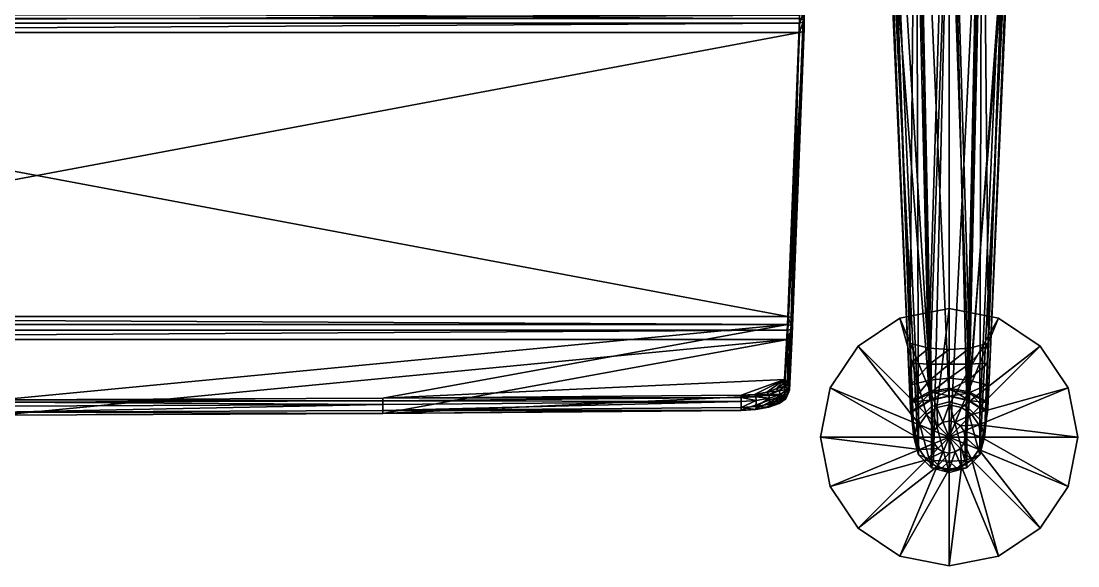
# Model space of a CAD drawing. Extents: x -0.75 to 2.5, y -6.86 to 0.72.
# Drawn here: x 1.9116 to 2.24, y -2.4561 to -2.2869 of the extents above; entities that cross this region are included whole.
import ezdxf

# ---------------------------------------------------------------- set-up
doc = ezdxf.new("R2010")
doc.units = 0
doc.layers.add('72OFGO2D01_GRAFIK', color=1, linetype='CONTINUOUS')
doc.layers.add('72VIAI3D_ANY', color=1, linetype='CONTINUOUS')

# ---------------------------------------------------------------- blocks, each defined once
blk = doc.blocks.new('OB__000009')
at = {"layer": '72VIAI3D_ANY'}
mesh = blk.add_polyface(dxfattribs=at)
corners = [(0.0217, -0.30578, 0.18844), (0.032, -0.54, 0.02578), (0.032, -0.30491, 0.18746), (0.0265, -0.54147, 0.02745), (0.0375, -0.54147, 0.02745), (0.0423, -0.30578, 0.18844), (0.052, -0.35163, 0.29325), (0.03688, -0.55824, 0.06969), (0.04216, -0.35359, 0.29661), (0.032, -0.55845, 0.07141), (0.032, -0.35427, 0.29776), (0.02713, -0.55824, 0.06969), (0.02184, -0.35359, 0.29661), (0.02248, -0.5565, 0.0661), (0.012, -0.35163, 0.29325), (0.01987, -0.54011, 0.07233), (0.012, -0.36189, 0.26994), (0.043, -0.551, 0.024), (0.052, -0.3114, 0.19634), (0.052, -0.308, 0.1914), (0.04421, -0.52177, 0.05142), (0.04413, -0.54011, 0.07233), (0.052, -0.36189, 0.26994), (0.012, -0.308, 0.1914), (0.01979, -0.52177, 0.05142), (0.021, -0.551, 0.024), (0.012, -0.3114, 0.19634), (0.0423, -0.3544, 0.2706), (0.0423, -0.35933, 0.26725), (0.052, -0.35578, 0.27415), (0.0217, -0.35933, 0.26725), (0.012, -0.35578, 0.27415), (0.032, -0.35837, 0.26637), (0.0217, -0.3544, 0.2706), (0.02569, -0.52334, 0.05481), (0.032, -0.31438, 0.20036), (0.032, -0.52375, 0.05607), (0.0217, -0.31367, 0.19928), (0.03823, -0.53696, 0.07032), (0.032, -0.53577, 0.06974), (0.02577, -0.53696, 0.07032), (0.03831, -0.52334, 0.05481), (0.0423, -0.31367, 0.19928), (0.04153, -0.5455, 0.02668), (0.02248, -0.5455, 0.02668)]
mesh.append_faces([[corners[k] for k in face] for face in [(4, 2, 1), (12, 13, 14), (24, 37, 34), (38, 22, 28), (16, 40, 30), (40, 16, 15), (42, 20, 41)]], dxfattribs={"color": 9})
mesh.append_faces([[corners[k] for k in face] for face in [(8, 9, 10), (10, 11, 12), (22, 27, 28), (27, 22, 29), (30, 31, 16), (32, 33, 30), (34, 35, 36), (35, 34, 37), (32, 38, 28), (38, 32, 39), (40, 32, 30), (32, 40, 39), (35, 41, 36), (41, 35, 42), (43, 5, 4)]], dxfattribs={"vtx0": -1, "color": 9})
mesh.append_faces([[corners[k] for k in face] for face in [(17, 18, 19), (18, 17, 20), (21, 6, 22), (23, 24, 25), (24, 23, 26), (3, 23, 44)]], dxfattribs={"vtx0": -1, "vtx1": -1, "color": 9})
mesh.append_faces([[corners[k] for k in face] for face in [(5, 43, 19), (23, 3, 0)]], dxfattribs={"vtx0": -1, "vtx1": -1, "vtx2": -1, "color": 9})
mesh.append_faces([[corners[k] for k in face] for face in [(14, 15, 16)]], dxfattribs={"vtx0": -1, "vtx2": -1, "color": 9})
mesh.append_faces([[corners[k] for k in face] for face in [(1, 0, 3), (6, 7, 8), (20, 42, 18), (25, 44, 23)]], dxfattribs={"vtx1": -1, "color": 9})
mesh.append_faces([[corners[k] for k in face] for face in [(0, 1, 2), (2, 4, 5), (37, 24, 26), (43, 17, 19)]], dxfattribs={"vtx2": -1, "color": 9})
mesh = blk.add_polyface(dxfattribs=at)
corners = [(0.03688, -0.55824, 0.06969), (0.052, -0.35163, 0.29325), (0.04153, -0.5565, 0.0661), (0.032, -0.55845, 0.07141), (0.04216, -0.35359, 0.29661), (0.02713, -0.55824, 0.06969), (0.032, -0.35427, 0.29776), (0.02248, -0.5565, 0.0661), (0.02184, -0.35359, 0.29661), (0.01987, -0.54011, 0.07233), (0.012, -0.35163, 0.29325), (0.04413, -0.54011, 0.07233), (0.04387, -0.53473, 0.04988), (0.0379, -0.53735, 0.05623), (0.03796, -0.53327, 0.05341), (0.0438, -0.54024, 0.05372), (0.02021, -0.54024, 0.05372), (0.02604, -0.53327, 0.05341), (0.02611, -0.53735, 0.05623), (0.02014, -0.53473, 0.04988), (0.02589, -0.52836, 0.05286), (0.01999, -0.52806, 0.04905), (0.04401, -0.52806, 0.04905), (0.03812, -0.52836, 0.05286), (0.02569, -0.52334, 0.05481), (0.01979, -0.52177, 0.05142), (0.04421, -0.52177, 0.05142), (0.03831, -0.52334, 0.05481), (0.03804, -0.53955, 0.06559), (0.032, -0.53577, 0.06974), (0.032, -0.5382, 0.06543), (0.03823, -0.53696, 0.07032), (0.02577, -0.53696, 0.07032), (0.032, -0.53833, 0.06104), (0.032, -0.53632, 0.0571), (0.02608, -0.53963, 0.06064), (0.032, -0.53266, 0.05463), (0.032, -0.52831, 0.05422), (0.032, -0.52375, 0.05607), (0.052, -0.36189, 0.26994), (0.043, -0.551, 0.024), (0.021, -0.551, 0.024)]
mesh.append_faces([[corners[k] for k in face] for face in [(0, 1, 2), (7, 8, 5), (39, 31, 11)]], dxfattribs={"color": 9})
mesh.append_faces([[corners[k] for k in face] for face in [(12, 13, 14), (13, 12, 15), (16, 17, 18), (17, 16, 19), (19, 20, 17), (20, 19, 21), (22, 14, 23), (14, 22, 12), (21, 24, 20), (24, 21, 25), (26, 23, 27), (23, 26, 22), (28, 29, 30), (29, 28, 31), (32, 30, 29), (13, 33, 34), (34, 35, 18), (14, 34, 36), (34, 14, 13), (18, 36, 34), (36, 18, 17), (17, 37, 36), (37, 17, 20), (23, 36, 37), (36, 23, 14), (20, 38, 37), (38, 20, 24), (27, 37, 38), (37, 27, 23)]], dxfattribs={"vtx0": -1, "color": 9})
mesh.append_faces([[corners[k] for k in face] for face in [(1, 11, 2), (26, 40, 22)]], dxfattribs={"vtx0": -1, "vtx1": -1, "color": 9})
mesh.append_faces([[corners[k] for k in face] for face in [(3, 4, 0)]], dxfattribs={"vtx0": -1, "vtx1": -1, "vtx2": -1, "color": 9})
mesh.append_faces([[corners[k] for k in face] for face in [(5, 6, 3), (9, 10, 7), (41, 25, 21)]], dxfattribs={"vtx0": -1, "vtx2": -1, "color": 9})
mesh = blk.add_polyface(dxfattribs=at)
corners = [(0.021, -0.551, 0.024), (0.02248, -0.5455), (0.02248, -0.5455, 0.02668), (0.0265, -0.54147), (0.0265, -0.54147, 0.02745), (0.032, -0.54), (0.032, -0.54, 0.02578), (0.0375, -0.54147), (0.0375, -0.54147, 0.02745), (0.04153, -0.5455), (0.04153, -0.5455, 0.02668), (0.043, -0.551), (0.04395, -0.54328, 0.0664), (0.03823, -0.53696, 0.07032), (0.03804, -0.53955, 0.06559), (0.04413, -0.54011, 0.07233), (0.01987, -0.54011, 0.07233), (0.02596, -0.53955, 0.06559), (0.02577, -0.53696, 0.07032), (0.02006, -0.54328, 0.0664), (0.04382, -0.54333, 0.05968), (0.03793, -0.53963, 0.06064), (0.02608, -0.53963, 0.06064), (0.02018, -0.54333, 0.05968), (0.0438, -0.54024, 0.05372), (0.0379, -0.53735, 0.05623), (0.02611, -0.53735, 0.05623), (0.02021, -0.54024, 0.05372), (0.032, -0.5382, 0.06543), (0.032, -0.53833, 0.06104), (0.032, -0.53632, 0.0571), (0.04153, -0.5565, 0.0661), (0.043, -0.551, 0.024), (0.04387, -0.53473, 0.04988), (0.04401, -0.52806, 0.04905), (0.02248, -0.5565, 0.0661), (0.02014, -0.53473, 0.04988), (0.01999, -0.52806, 0.04905), (0.0375, -0.56053)]
mesh.append_faces([[corners[k] for k in face] for face in [(0, 1, 2), (2, 3, 4), (3, 2, 1), (4, 5, 6), (5, 4, 3), (6, 7, 8), (7, 6, 5), (8, 9, 10), (9, 8, 7), (11, 10, 9), (12, 13, 14), (13, 12, 15), (16, 17, 18), (17, 16, 19), (20, 14, 21), (14, 20, 12), (19, 22, 17), (22, 19, 23), (24, 21, 25), (21, 24, 20), (23, 26, 22), (26, 23, 27), (28, 18, 17), (21, 28, 29), (28, 21, 14), (17, 29, 28), (29, 17, 22), (29, 25, 21), (22, 30, 29)]], dxfattribs={"vtx0": -1, "color": 9})
mesh.append_faces([[corners[k] for k in face] for face in [(12, 31, 15), (24, 32, 20), (33, 32, 24), (34, 32, 33), (5, 38, 7)]], dxfattribs={"vtx0": -1, "vtx1": -1, "color": 9})
mesh.append_faces([[corners[k] for k in face] for face in [(35, 19, 16), (35, 23, 19), (0, 27, 23), (0, 36, 27), (0, 37, 36)]], dxfattribs={"vtx0": -1, "vtx2": -1, "color": 9})
mesh = blk.add_polyface(dxfattribs=at)
corners = [(0.032, -0.562, 0.06002), (0.02959, -0.5607, 0.06695), (0.032, -0.56133, 0.06625), (0.0265, -0.56053, 0.06163), (0.0375, -0.56053, 0.06163), (0.03441, -0.5607, 0.06695), (0.02713, -0.55824, 0.06969), (0.02248, -0.5565, 0.0661), (0.04153, -0.5565, 0.0661), (0.03688, -0.55824, 0.06969), (0.032, -0.55845, 0.07141), (0.02248, -0.5565), (0.0265, -0.56053), (0.021, -0.551), (0.021, -0.551, 0.024), (0.02248, -0.5455), (0.04153, -0.5455, 0.02668), (0.043, -0.551), (0.043, -0.551, 0.024), (0.04153, -0.5565), (0.0375, -0.56053), (0.032, -0.562), (0.04382, -0.54333, 0.05968), (0.04395, -0.54328, 0.0664), (0.02018, -0.54333, 0.05968), (0.04153, -0.5455), (0.0375, -0.54147), (0.032, -0.54), (0.0265, -0.54147)]
mesh.append_faces([[corners[k] for k in face] for face in [(0, 1, 2), (4, 2, 5), (3, 6, 1), (6, 3, 7), (8, 5, 9), (5, 8, 4), (3, 11, 7), (11, 3, 12), (13, 7, 11), (15, 14, 13), (16, 17, 18), (19, 18, 17), (8, 20, 4), (20, 8, 19), (21, 4, 20), (12, 0, 21), (25, 19, 17)]], dxfattribs={"vtx0": -1, "color": 9})
mesh.append_faces([[corners[k] for k in face] for face in [(1, 0, 3), (2, 4, 0), (1, 10, 2), (2, 10, 5), (6, 10, 1), (5, 10, 9), (22, 8, 23), (19, 26, 20), (26, 19, 25), (20, 27, 21), (21, 28, 12), (28, 21, 27), (12, 15, 11), (15, 12, 28)]], dxfattribs={"vtx0": -1, "vtx1": -1, "color": 9})
mesh.append_faces([[corners[k] for k in face] for face in [(18, 8, 22), (7, 14, 24)]], dxfattribs={"vtx0": -1, "vtx1": -1, "vtx2": -1, "color": 9})
mesh.append_faces([[corners[k] for k in face] for face in [(7, 13, 14), (18, 19, 8), (4, 21, 0), (0, 12, 3)]], dxfattribs={"vtx0": -1, "vtx2": -1, "color": 9})
mesh.append_faces([[corners[k] for k in face] for face in [(15, 13, 11)]], dxfattribs={"vtx2": -1, "color": 9})
blk = doc.blocks.new('OB__000273')
at = {"layer": '72VIAI3D_ANY'}
blk.add_blockref('OB__000009', (2.168, -1.8651, 0.029), dxfattribs=at)
blk = doc.blocks.new('72VIAI3D__000274')
at = {"layer": '72VIAI3D_ANY'}
blk.add_blockref('OB__000273', (0, 0), dxfattribs=at)
blk = doc.blocks.new('OB__000012')
at = {"layer": '72VIAI3D_ANY'}
mesh = blk.add_polyface(dxfattribs=at)
corners = [(0.04, -0.58), (0.00304, -0.56469), (0, -0.58), (0, -0.58, 0.006), (0.00304, -0.56469, 0.006), (0.03, -0.58, 0.018), (0.03076, -0.57617, 0.018), (0.035, -0.58, 0.026), (0.03076, -0.57617, 0.026), (0.03538, -0.57809, 0.026), (0.03, -0.58, 0.026), (0.01172, -0.55172), (0.01172, -0.55172, 0.006), (0.03293, -0.57293, 0.018), (0.03293, -0.57293, 0.026), (0.03646, -0.57647, 0.026), (0.02469, -0.54304), (0.02469, -0.54304, 0.006), (0.03617, -0.57076, 0.018), (0.03617, -0.57076, 0.026), (0.03809, -0.57538, 0.026), (0.04, -0.54), (0.04, -0.54, 0.006), (0.04, -0.57, 0.018), (0.04, -0.57, 0.026), (0.04, -0.575, 0.026), (0.03538, -0.57809, 0.029), (0.035, -0.58, 0.029), (0.03646, -0.57647, 0.029), (0.03809, -0.57538, 0.029), (0.04, -0.575, 0.029)]
mesh.append_faces([[corners[k] for k in face] for face in [(3, 1, 4), (1, 3, 2), (5, 4, 6), (4, 5, 3), (4, 11, 12), (11, 4, 1), (6, 12, 13), (12, 6, 4), (12, 16, 17), (16, 12, 11), (13, 17, 18), (17, 13, 12), (17, 21, 22), (21, 17, 16), (18, 22, 23), (22, 18, 17), (5, 8, 10), (8, 5, 6), (6, 14, 8), (14, 6, 13), (13, 19, 14), (19, 13, 18), (18, 24, 19), (24, 18, 23), (7, 26, 27), (26, 7, 9), (9, 28, 26), (28, 9, 15), (15, 29, 28), (29, 15, 20), (20, 30, 29), (30, 20, 25)]], dxfattribs={"vtx0": -1, "color": 159})
mesh.append_faces([[corners[k] for k in face] for face in [(7, 8, 9), (8, 7, 10), (9, 14, 15), (14, 9, 8), (15, 19, 20), (19, 15, 14), (20, 24, 25), (24, 20, 19)]], dxfattribs={"vtx0": -1, "vtx1": -1, "color": 159})
mesh.append_faces([[corners[k] for k in face] for face in [(0, 1, 2), (0, 11, 1), (0, 16, 11), (0, 21, 16)]], dxfattribs={"vtx0": -1, "vtx2": -1, "color": 159})
mesh = blk.add_polyface(dxfattribs=at)
corners = [(0.04, -0.58), (0.05531, -0.54304), (0.04, -0.54), (0.04, -0.54, 0.006), (0.05531, -0.54304, 0.006), (0.04, -0.57, 0.018), (0.04383, -0.57076, 0.018), (0.04, -0.575, 0.026), (0.04383, -0.57076, 0.026), (0.04191, -0.57538, 0.026), (0.04, -0.57, 0.026), (0.06828, -0.55172), (0.06828, -0.55172, 0.006), (0.04707, -0.57293, 0.018), (0.04707, -0.57293, 0.026), (0.04354, -0.57647, 0.026), (0.07696, -0.56469), (0.07696, -0.56469, 0.006), (0.04924, -0.57617, 0.018), (0.04924, -0.57617, 0.026), (0.04462, -0.57809, 0.026), (0.08, -0.58), (0.08, -0.58, 0.006), (0.05, -0.58, 0.018), (0.05, -0.58, 0.026), (0.045, -0.58, 0.026), (0.04191, -0.57538, 0.029), (0.04, -0.575, 0.029), (0.04354, -0.57647, 0.029), (0.04462, -0.57809, 0.029), (0.045, -0.58, 0.029)]
mesh.append_faces([[corners[k] for k in face] for face in [(3, 1, 4), (1, 3, 2), (5, 4, 6), (4, 5, 3), (4, 11, 12), (11, 4, 1), (6, 12, 13), (12, 6, 4), (12, 16, 17), (16, 12, 11), (13, 17, 18), (17, 13, 12), (17, 21, 22), (21, 17, 16), (18, 22, 23), (22, 18, 17), (5, 8, 10), (8, 5, 6), (6, 14, 8), (14, 6, 13), (13, 19, 14), (19, 13, 18), (18, 24, 19), (24, 18, 23), (7, 26, 27), (26, 7, 9), (9, 28, 26), (28, 9, 15), (15, 29, 28), (29, 15, 20), (20, 30, 29), (30, 20, 25)]], dxfattribs={"vtx0": -1, "color": 159})
mesh.append_faces([[corners[k] for k in face] for face in [(7, 8, 9), (8, 7, 10), (9, 14, 15), (14, 9, 8), (15, 19, 20), (19, 15, 14), (20, 24, 25), (24, 20, 19)]], dxfattribs={"vtx0": -1, "vtx1": -1, "color": 159})
mesh.append_faces([[corners[k] for k in face] for face in [(0, 1, 2), (0, 11, 1), (0, 16, 11), (0, 21, 16)]], dxfattribs={"vtx0": -1, "vtx2": -1, "color": 159})
mesh = blk.add_polyface(dxfattribs=at)
corners = [(0.04, -0.58), (0.02469, -0.61696), (0.04, -0.62), (0.04, -0.62, 0.006), (0.02469, -0.61696, 0.006), (0.04, -0.59, 0.018), (0.03617, -0.58924, 0.018), (0.04, -0.585, 0.026), (0.03617, -0.58924, 0.026), (0.03809, -0.58462, 0.026), (0.04, -0.59, 0.026), (0.01172, -0.60828), (0.01172, -0.60828, 0.006), (0.03293, -0.58707, 0.018), (0.03293, -0.58707, 0.026), (0.03646, -0.58354, 0.026), (0.00304, -0.59531), (0.00304, -0.59531, 0.006), (0.03076, -0.58383, 0.018), (0.03076, -0.58383, 0.026), (0.03538, -0.58191, 0.026), (0, -0.58), (0, -0.58, 0.006), (0.03, -0.58, 0.018), (0.03, -0.58, 0.026), (0.035, -0.58, 0.026), (0.03809, -0.58462, 0.029), (0.04, -0.585, 0.029), (0.03646, -0.58354, 0.029), (0.03538, -0.58191, 0.029), (0.035, -0.58, 0.029)]
mesh.append_faces([[corners[k] for k in face] for face in [(3, 1, 4), (1, 3, 2), (5, 4, 6), (4, 5, 3), (4, 11, 12), (11, 4, 1), (6, 12, 13), (12, 6, 4), (12, 16, 17), (16, 12, 11), (13, 17, 18), (17, 13, 12), (17, 21, 22), (21, 17, 16), (18, 22, 23), (22, 18, 17), (5, 8, 10), (8, 5, 6), (6, 14, 8), (14, 6, 13), (13, 19, 14), (19, 13, 18), (18, 24, 19), (24, 18, 23), (7, 26, 27), (26, 7, 9), (9, 28, 26), (28, 9, 15), (15, 29, 28), (29, 15, 20), (20, 30, 29), (30, 20, 25)]], dxfattribs={"vtx0": -1, "color": 159})
mesh.append_faces([[corners[k] for k in face] for face in [(7, 8, 9), (8, 7, 10), (9, 14, 15), (14, 9, 8), (15, 19, 20), (19, 15, 14), (20, 24, 25), (24, 20, 19)]], dxfattribs={"vtx0": -1, "vtx1": -1, "color": 159})
mesh.append_faces([[corners[k] for k in face] for face in [(0, 1, 2), (0, 11, 1), (0, 16, 11), (0, 21, 16)]], dxfattribs={"vtx0": -1, "vtx2": -1, "color": 159})
mesh = blk.add_polyface(dxfattribs=at)
corners = [(0.04, -0.58), (0.07696, -0.59531), (0.08, -0.58), (0.08, -0.58, 0.006), (0.07696, -0.59531, 0.006), (0.05, -0.58, 0.018), (0.04924, -0.58383, 0.018), (0.045, -0.58, 0.026), (0.04924, -0.58383, 0.026), (0.04462, -0.58191, 0.026), (0.05, -0.58, 0.026), (0.06828, -0.60828), (0.06828, -0.60828, 0.006), (0.04707, -0.58707, 0.018), (0.04707, -0.58707, 0.026), (0.04354, -0.58354, 0.026), (0.05531, -0.61696), (0.05531, -0.61696, 0.006), (0.04383, -0.58924, 0.018), (0.04383, -0.58924, 0.026), (0.04191, -0.58462, 0.026), (0.04, -0.62), (0.04, -0.62, 0.006), (0.04, -0.59, 0.018), (0.04, -0.59, 0.026), (0.04, -0.585, 0.026), (0.04462, -0.58191, 0.029), (0.045, -0.58, 0.029), (0.04354, -0.58354, 0.029), (0.04191, -0.58462, 0.029), (0.04, -0.585, 0.029)]
mesh.append_faces([[corners[k] for k in face] for face in [(3, 1, 4), (1, 3, 2), (5, 4, 6), (4, 5, 3), (4, 11, 12), (11, 4, 1), (6, 12, 13), (12, 6, 4), (12, 16, 17), (16, 12, 11), (13, 17, 18), (17, 13, 12), (17, 21, 22), (21, 17, 16), (18, 22, 23), (22, 18, 17), (5, 8, 10), (8, 5, 6), (6, 14, 8), (14, 6, 13), (13, 19, 14), (19, 13, 18), (18, 24, 19), (24, 18, 23), (7, 26, 27), (26, 7, 9), (9, 28, 26), (28, 9, 15), (15, 29, 28), (29, 15, 20), (20, 30, 29), (30, 20, 25)]], dxfattribs={"vtx0": -1, "color": 159})
mesh.append_faces([[corners[k] for k in face] for face in [(7, 8, 9), (8, 7, 10), (9, 14, 15), (14, 9, 8), (15, 19, 20), (19, 15, 14), (20, 24, 25), (24, 20, 19)]], dxfattribs={"vtx0": -1, "vtx1": -1, "color": 159})
mesh.append_faces([[corners[k] for k in face] for face in [(0, 1, 2), (0, 11, 1), (0, 16, 11), (0, 21, 16)]], dxfattribs={"vtx0": -1, "vtx2": -1, "color": 159})
blk = doc.blocks.new('OB__000275')
at = {"layer": '72VIAI3D_ANY'}
blk.add_blockref('OB__000012', (2.16, -1.8361), dxfattribs=at)
blk = doc.blocks.new('72VIAI3D__000276')
at = {"layer": '72VIAI3D_ANY'}
blk.add_blockref('OB__000275', (0, 0), dxfattribs=at)
blk = doc.blocks.new('72VIAI3D__000279')
at = {"layer": '72VIAI3D_ANY'}
for name in ['72VIAI3D__000276', '72VIAI3D__000274']:
    blk.add_blockref(name, (0, 0), dxfattribs=at)
blk = doc.blocks.new('OB__000068')
at = {"layer": '72VIAI3D_ANY'}
mesh = blk.add_polyface(dxfattribs=at)
corners = [(0.00525, -0.02824, 0.54774), (0.49483, -0.0307, 0.5423), (0.00517, -0.0307, 0.5423), (0.4985, -0.12327, 0.35776), (0.0015, -0.12327, 0.35776), (0.0015, -0.12434, 0.34248), (0.4985, -0.12184, 0.34903), (0.0015, -0.12184, 0.34903), (0.4985, -0.11887, 0.35538), (0.0015, -0.11887, 0.35538), (0.49487, -0.0264, 0.53972), (0.00513, -0.0264, 0.53972), (0.49477, -0.02354, 0.54591), (0.00523, -0.02354, 0.54591), (0.49475, -0.02824, 0.54774), (0.25, -0.00478, 0.60877), (0.13101, -0.00332, 0.60836), (0.25, -0.00093, 0.60904), (0.25, -0.00282, 0.60969), (0.13101, -0.00143, 0.60771), (0.01961, -0.00429, 0.60571), (0.01961, -0.00242, 0.605), (0.25, -0.00005, 0.60715), (0.13101, -0.00054, 0.60582), (0.13101, -0.00527, 0.60745), (0.00611, -0.01106, 0.59224), (0.01961, -0.00623, 0.60484), (0.01961, -0.00156, 0.60306), (0.00611, -0.00639, 0.59046), (0.25, 0, 0.60832), (0.13101, -0.0005, 0.60699), (0.13101, -0.00452, 0.60838), (0.25, -0.00402, 0.6097), (0.01961, -0.00547, 0.60576), (0.01961, -0.0015, 0.60425), (0.01544, -0.0018, 0.60243)]
mesh.append_faces([[corners[k] for k in face] for face in [(19, 20, 21), (20, 31, 33), (34, 19, 21)]], dxfattribs={"vtx0": -1, "color": 9})
mesh.append_faces([[corners[k] for k in face] for face in [(0, 1, 2), (2, 3, 4), (5, 6, 7), (7, 8, 9), (9, 10, 11), (11, 12, 13), (16, 17, 18), (17, 16, 19), (20, 19, 16), (24, 25, 26), (27, 28, 23), (13, 23, 28)]], dxfattribs={"vtx0": -1, "vtx1": -1, "color": 9})
mesh.append_faces([[corners[k] for k in face] for face in [(14, 0, 15)]], dxfattribs={"vtx0": -1, "vtx1": -1, "vtx2": -1, "color": 9})
mesh.append_faces([[corners[k] for k in face] for face in [(13, 22, 23), (0, 24, 15), (23, 29, 30), (29, 23, 22), (30, 17, 19), (17, 30, 29), (15, 31, 32), (31, 15, 24), (32, 16, 18), (16, 32, 31), (31, 20, 16), (24, 33, 31), (33, 24, 26), (27, 30, 34), (30, 27, 23), (19, 34, 30), (34, 35, 27)]], dxfattribs={"vtx0": -1, "vtx2": -1, "color": 9})
mesh.append_faces([[corners[k] for k in face] for face in [(0, 25, 24)]], dxfattribs={"vtx1": -1, "vtx2": -1, "color": 9})
mesh = blk.add_polyface(dxfattribs=at)
corners = [(0.36899, -0.00332, 0.60836), (0.25, -0.00093, 0.60904), (0.36899, -0.00143, 0.60771), (0.25, -0.00282, 0.60969), (0.4804, -0.00429, 0.60571), (0.4804, -0.00242, 0.605), (0.49483, -0.0307, 0.5423), (0.00525, -0.02824, 0.54774), (0.49475, -0.02824, 0.54774), (0.4985, -0.12327, 0.35776), (0.00517, -0.0307, 0.5423), (0.4985, -0.12642, 0.35103), (0.0015, -0.12327, 0.35776), (0.4985, -0.12184, 0.34903), (0.0015, -0.12434, 0.34248), (0.4985, -0.12434, 0.34248), (0.4985, -0.11887, 0.35538), (0.0015, -0.12184, 0.34903), (0.49487, -0.0264, 0.53972), (0.0015, -0.11887, 0.35538), (0.49477, -0.02354, 0.54591), (0.00513, -0.0264, 0.53972), (0.36899, -0.00054, 0.60582), (0.25, -0.00005, 0.60715), (0.48039, -0.00623, 0.60484), (0.49389, -0.01106, 0.59224), (0.36899, -0.00527, 0.60745), (0.49389, -0.00639, 0.59046), (0.48039, -0.00156, 0.60306), (0.00523, -0.02354, 0.54591), (0.25, -0.00478, 0.60877), (0.25, 0, 0.60832), (0.36899, -0.0005, 0.60699), (0.36899, -0.00452, 0.60838), (0.25, -0.00402, 0.6097), (0.4804, -0.00547, 0.60576), (0.4804, -0.0015, 0.60425)]
mesh.append_faces([[corners[k] for k in face] for face in [(4, 2, 5), (33, 4, 35), (2, 36, 5)]], dxfattribs={"vtx0": -1, "color": 9})
mesh.append_faces([[corners[k] for k in face] for face in [(6, 7, 8), (9, 10, 6), (11, 12, 9), (13, 14, 15), (16, 17, 13), (18, 19, 16), (20, 21, 18), (24, 25, 26), (22, 27, 28), (22, 31, 23), (31, 22, 32), (32, 1, 31), (1, 32, 2), (30, 33, 26), (33, 30, 34), (34, 0, 33), (0, 34, 3), (4, 33, 0), (26, 35, 24), (35, 26, 33), (28, 32, 22), (32, 28, 36), (36, 2, 32)]], dxfattribs={"vtx0": -1, "vtx1": -1, "color": 9})
mesh.append_faces([[corners[k] for k in face] for face in [(29, 20, 23)]], dxfattribs={"vtx0": -1, "vtx1": -1, "vtx2": -1, "color": 9})
mesh.append_faces([[corners[k] for k in face] for face in [(0, 1, 2), (1, 0, 3), (2, 4, 0), (26, 25, 8)]], dxfattribs={"vtx0": -1, "vtx2": -1, "color": 9})
mesh.append_faces([[corners[k] for k in face] for face in [(22, 23, 20), (30, 26, 8)]], dxfattribs={"vtx1": -1, "vtx2": -1, "color": 9})
mesh = blk.add_polyface(dxfattribs=at)
corners = [(0.00747, -0.0065, 0.59994), (0.01079, -0.00344, 0.60232), (0.01079, -0.00531, 0.60304), (0.01497, -0.00268, 0.60431), (0.01497, -0.00455, 0.60503), (0.01961, -0.00242, 0.605), (0.01961, -0.00429, 0.60571), (0.01961, -0.00156, 0.60306), (0.01544, -0.0018, 0.60243), (0.00611, -0.00639, 0.59046), (0.01168, -0.00248, 0.60064), (0.0087, -0.00355, 0.59786), (0.01961, -0.00623, 0.60484), (0.00611, -0.01106, 0.59224), (0.01544, -0.00647, 0.60421), (0.01168, -0.00715, 0.60242), (0.0087, -0.00822, 0.59964), (0.01101, -0.0025, 0.60164), (0.00778, -0.00366, 0.59862), (0.01101, -0.00647, 0.60315), (0.00778, -0.00763, 0.60013), (0.01509, -0.00176, 0.60358), (0.01509, -0.00573, 0.60509), (0.01961, -0.00547, 0.60576), (0.01961, -0.0015, 0.60425)]
mesh.append_faces([[corners[k] for k in face] for face in [(0, 1, 2), (3, 2, 1), (2, 3, 4), (5, 4, 3), (4, 5, 6), (11, 17, 18), (17, 11, 10), (1, 18, 17), (0, 19, 20), (19, 0, 2), (20, 15, 16), (15, 20, 19), (3, 17, 21), (17, 3, 1), (21, 10, 8), (10, 21, 17), (19, 14, 15), (14, 19, 22), (2, 22, 19), (22, 2, 4), (22, 12, 14), (4, 23, 22), (23, 4, 6), (5, 21, 24), (21, 5, 3), (8, 24, 21)]], dxfattribs={"vtx0": -1, "color": 9})
mesh.append_faces([[corners[k] for k in face] for face in [(12, 13, 14), (14, 13, 15), (15, 13, 16)]], dxfattribs={"vtx0": -1, "vtx1": -1, "color": 9})
mesh.append_faces([[corners[k] for k in face] for face in [(12, 22, 23)]], dxfattribs={"vtx0": -1, "vtx2": -1, "color": 9})
mesh.append_faces([[corners[k] for k in face] for face in [(7, 8, 9), (8, 10, 9), (10, 11, 9)]], dxfattribs={"vtx1": -1, "vtx2": -1, "color": 9})
mesh = blk.add_polyface(dxfattribs=at)
corners = [(0.00374, -0.02684, 0.54719), (0.00461, -0.00779, 0.591), (0.00461, -0.00966, 0.59171), (0.00373, -0.02494, 0.54645), (0.00534, -0.00613, 0.59532), (0.00534, -0.008, 0.59603), (0.00747, -0.00463, 0.59923), (0.00747, -0.0065, 0.59994), (0.01079, -0.00344, 0.60232), (0.0087, -0.00355, 0.59786), (0.00678, -0.0049, 0.59435), (0.00611, -0.00639, 0.59046), (0.0087, -0.00822, 0.59964), (0.00611, -0.01106, 0.59224), (0.00678, -0.00957, 0.59613), (0.00778, -0.00366, 0.59862), (0.0057, -0.00512, 0.59481), (0.00778, -0.00763, 0.60013), (0.0057, -0.00909, 0.59632), (0.00498, -0.00674, 0.59059), (0.00523, -0.02354, 0.54591), (0.00411, -0.02389, 0.54604), (0.00412, -0.02789, 0.5476), (0.00525, -0.02824, 0.54774), (0.00498, -0.01071, 0.59211)]
mesh.append_faces([[corners[k] for k in face] for face in [(0, 1, 2), (4, 2, 1), (2, 4, 5), (6, 5, 4), (5, 6, 7), (8, 7, 6), (12, 13, 14), (10, 15, 16), (15, 10, 9), (16, 6, 4), (6, 16, 15), (5, 17, 18), (17, 5, 7), (18, 12, 14), (12, 18, 17), (15, 8, 6), (1, 21, 19), (4, 19, 16), (19, 4, 1), (16, 11, 10), (24, 0, 2), (18, 2, 5), (2, 18, 24), (14, 24, 18)]], dxfattribs={"vtx0": -1, "color": 9})
mesh.append_faces([[corners[k] for k in face] for face in [(1, 0, 3)]], dxfattribs={"vtx0": -1, "vtx1": -1, "color": 9})
mesh.append_faces([[corners[k] for k in face] for face in [(19, 20, 11), (20, 19, 21), (21, 1, 3), (11, 16, 19), (22, 13, 23), (13, 22, 24), (0, 24, 22), (24, 14, 13)]], dxfattribs={"vtx0": -1, "vtx2": -1, "color": 9})
mesh.append_faces([[corners[k] for k in face] for face in [(9, 10, 11)]], dxfattribs={"vtx2": -1, "color": 9})
mesh = blk.add_polyface(dxfattribs=at)
corners = [(0, -0.12505, 0.35043), (0, -0.1202, 0.35609), (0, -0.12195, 0.35704), (0, -0.12322, 0.34963), (0.00364, -0.02769, 0.5405), (0.00374, -0.02684, 0.54719), (0.00366, -0.02941, 0.54153), (0.00373, -0.02494, 0.54645), (0.00517, -0.0307, 0.5423), (0.00412, -0.02789, 0.5476), (0.00525, -0.02824, 0.54774), (0.00404, -0.03037, 0.54211), (0.00411, -0.02389, 0.54604), (0.00401, -0.02672, 0.53991), (0.00523, -0.02354, 0.54591), (0.00513, -0.0264, 0.53972), (0.00038, -0.11921, 0.35556), (0.00038, -0.12219, 0.34918), (0.0015, -0.11887, 0.35538), (0.0015, -0.12184, 0.34903), (0.0015, -0.12642, 0.35103), (0.00038, -0.12294, 0.35758), (0.0015, -0.12327, 0.35776), (0.00038, -0.12608, 0.35089), (0.00038, -0.12469, 0.3426), (0.0015, -0.12434, 0.34248), (0, -0.12576, 0.34297)]
mesh.append_faces([[corners[k] for k in face] for face in [(0, 1, 2), (1, 0, 3), (8, 9, 10), (9, 8, 11), (11, 5, 9), (5, 11, 6), (12, 4, 13), (4, 12, 7), (14, 13, 15), (13, 14, 12), (16, 3, 17), (3, 16, 1), (18, 17, 19), (17, 18, 16), (16, 15, 13), (15, 16, 18), (1, 13, 4), (13, 1, 16), (20, 21, 22), (2, 23, 0), (23, 2, 21), (11, 22, 21), (22, 11, 8), (6, 21, 2), (21, 6, 11), (24, 19, 17), (19, 24, 25), (26, 17, 3), (17, 26, 24)]], dxfattribs={"vtx0": -1, "vtx1": -1, "color": 9})
mesh.append_faces([[corners[k] for k in face] for face in [(4, 5, 6), (5, 4, 7), (1, 6, 2), (6, 1, 4)]], dxfattribs={"vtx0": -1, "vtx2": -1, "color": 9})
blk = doc.blocks.new('OB__000361')
at = {"layer": '72VIAI3D_ANY', "rotation": -180}
blk.add_blockref('OB__000068', (2.155, -2.40931, 0.2263), dxfattribs=at)
blk = doc.blocks.new('72VIAI3D__000362')
at = {"layer": '72VIAI3D_ANY'}
blk.add_blockref('OB__000361', (0, 0), dxfattribs=at)
blk = doc.blocks.new('72VIAI3D__000363')
at = {"layer": '72VIAI3D_ANY'}
blk.add_blockref('72VIAI3D__000362', (0, 0), dxfattribs=at)
blk = doc.blocks.new('72VIAI3D__VI_AI_AD2_000364')
at = {"layer": '72VIAI3D_ANY'}
for name in ['72VIAI3D__000363', '72VIAI3D__000279']:
    blk.add_blockref(name, (0, 0), dxfattribs=at)
blk = doc.blocks.new('OB__000695')
at = {"layer": '72VIAI3D_ANY'}
blk.add_blockref('72VIAI3D__VI_AI_AD2_000364', (0, 0), dxfattribs=at)
blk = doc.blocks.new('OB2D__000696')
at = {"layer": 'DEFAULT', "linetype": 'CONTINUOUS'}
for p, q in [((2.18, -2.21673), (2.19048, -2.4216)), ((2.18, -2.22699), (2.18788, -2.40521)), ((2.21213, -2.40521), (2.22001, -2.22699)), ((2.155, -2.28736), (2.155, -2.28426)), ((2.15096, -2.37893), (2.15463, -2.28636)), ((2.155, -2.28911), (2.155, -2.28736)), ((2.15136, -2.38162), (2.155, -2.28911)), ((2.15088, -2.38141), (2.15096, -2.37893)), ((2.1847, -2.37914), (2.17172, -2.38782)), ((2.22829, -2.38782), (2.21531, -2.37914)), ((2.15002, -2.39859), (2.15088, -2.38141)), ((2.15127, -2.38437), (2.15136, -2.38162)), ((2.1504, -2.40152), (2.15127, -2.38437)), ((2.17172, -2.38782), (2.16305, -2.40079)), ((2.23696, -2.40079), (2.22829, -2.38782)), ((2.1493, -2.40021), (2.14723, -2.40167)), ((2.15002, -2.39859), (2.1493, -2.40021)), ((2.13992, -2.40358), (2.1354, -2.40383)), ((2.14399, -2.40283), (2.13992, -2.40358)), ((2.14723, -2.40167), (2.14399, -2.40283)), ((2.1493, -2.40418), (2.15002, -2.40257)), ((2.15002, -2.40257), (2.1504, -2.40152)), ((2.16305, -2.40079), (2.16, -2.4161)), ((2.24001, -2.4161), (2.23696, -2.40079)), ((1.905, -2.40453), (2.02399, -2.40479)), ((2.1354, -2.40383), (2.02399, -2.40479)), ((2.1354, -2.40689), (2.13992, -2.40755)), ((2.18788, -2.40521), (2.18806, -2.40838)), ((2.21195, -2.40838), (2.21213, -2.40521)), ((2.18806, -2.40838), (2.19048, -2.4216)), ((2.18818, -2.40843), (2.189, -2.4161)), ((2.20953, -2.4216), (2.21195, -2.40838)), ((2.21101, -2.4161), (2.21183, -2.40843)), ((2.16, -2.4161), (2.16305, -2.43141)), ((2.189, -2.4161), (2.19048, -2.4216)), ((2.20953, -2.4216), (2.21101, -2.4161)), ((2.23696, -2.43141), (2.24001, -2.4161)), ((2.19048, -2.4216), (2.1945, -2.42563)), ((2.20551, -2.42563), (2.20953, -2.4216)), ((2.1945, -2.42563), (2.2, -2.4271)), ((2.2, -2.4271), (2.20551, -2.42563)), ((2.16305, -2.43141), (2.17172, -2.44439)), ((2.22829, -2.44439), (2.23696, -2.43141)), ((2.17172, -2.44439), (2.1847, -2.45305)), ((2.21531, -2.45305), (2.22829, -2.44439)), ((2.1847, -2.45305), (2.2, -2.4561)), ((2.2, -2.4561), (2.21531, -2.45305))]:
    blk.add_line(p, q, dxfattribs=at)

msp = doc.modelspace()

# ---------------------------------------------------------------- block references
at = {"layer": '72OFGO2D01_GRAFIK'}
msp.add_blockref('OB2D__000696', (0, 0), dxfattribs=at)
at = {"layer": '72VIAI3D_ANY'}
msp.add_blockref('OB__000695', (0, 0), dxfattribs=at)

doc.saveas('drawing.dxf')
